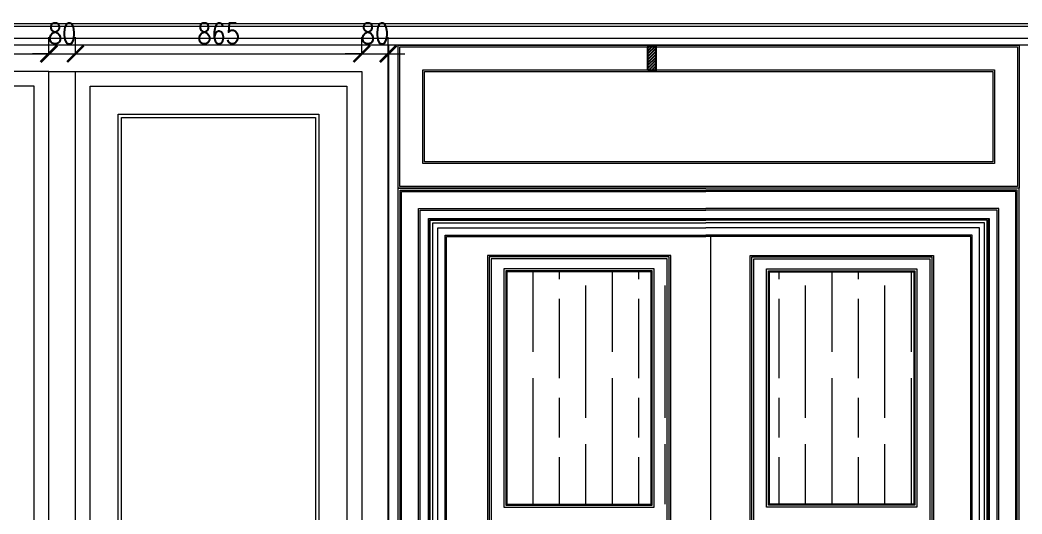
# Model space of a CAD drawing. Header units: inches. Extents: x -20583 to 399182, y -24453 to 525552.
# Drawn here: x 41901 to 44933, y 34638 to 36135 of the extents above; entities that cross this region are included whole.
import ezdxf

# ---------------------------------------------------------------- set-up
doc = ezdxf.new("R2010")
doc.units = ezdxf.units.IN
doc.header["$LTSCALE"] = 1000
doc.header["$MEASUREMENT"] = 0
doc.header["$PDMODE"] = 35
doc.linetypes.add('HIDDEN2', pattern=[0.1875, 0.125, -0.0625])
for name, color, linetype in [('8', 8, 'Continuous'), ('Layer3', 3, 'Continuous'), ('Layer7', 8, 'Continuous'), ('WOOD', 23, 'Continuous'), ('WOOD 01', 34, 'Continuous'), ('WOOD 02', 32, 'Continuous')]:
    doc.layers.add(name, color=color, linetype=linetype)
for name, color, linetype, lineweight in [('DIM 2', 3, 'Continuous', 18), ('GRC', 41, 'Continuous', 0), ('Wood treillis', 111, 'Continuous', 0)]:
    doc.layers.add(name, color=color, linetype=linetype, lineweight=lineweight)
doc.styles.add('ZZ-Dim All', font='romans.shx', dxfattribs={"width": 0.8})
doc.dimstyles.new('DIM-100', dxfattribs={"dimscale": 50, "dimtxt": 1.25, "dimasz": 1, "dimexe": 1, "dimexo": 1, "dimgap": 0.6, "dimtad": 1, "dimdec": 0, "dimrnd": 5, "dimdsep": 46, "dimtxsty": 'ZZ-Dim All', "dimblk1": 'ARCHTICK', "dimblk2": 'ARCHTICK', "dimsah": 1, "dimcen": 1, "dimdle": 1, "dimclrd": 256, "dimclre": 8, "dimclrt": 256, "dimazin": 2, "dimtfac": 1, "dimtdec": 0, "dimtix": 1, "dimtmove": 2, "dimatfit": 2, "dimfxl": 0.1, "dimtolj": 1, "dimtzin": 0, "dimlwd": -1, "dimlwe": -1, "dimarcsym": 0})

# ---------------------------------------------------------------- blocks, each defined once
blk = doc.blocks.new('WD-13 NEW')
at = {"layer": '8', "lineweight": 0}
h = blk.add_hatch(dxfattribs=at)
h.set_pattern_fill('GOST_WOOD', color=256, scale=40)
h.set_pattern_definition([(90, (407801.27, 111449.9), (-240, -1e-14), [400, -80]), (90, (407721.27, 111369.9), (-240, -1e-14), [240, -60, 120, -60]), (90, (407641.27, 111249.9), (-240, -1e-14), [400, -80])])
h.paths.add_polyline_path([(371748.9, 111700.9), (372240.9, 111700.9), (372240.9, 110996.9), (371748.9, 110996.9)])
h = blk.add_hatch(dxfattribs=at)
h.set_pattern_fill('GOST_WOOD', color=256, scale=40)
h.set_pattern_definition([(90, (407746.27, 111449.9), (-240, -1e-14), [400, -80]), (90, (407666.27, 111369.9), (-240, -1e-14), [240, -60, 120, -60]), (90, (407586.27, 111249.9), (-240, -1e-14), [400, -80])])
h.paths.add_polyline_path([(373035.9, 111700.9), (372543.9, 111700.9), (372543.9, 110996.9), (373035.9, 110996.9)])
at = {"layer": 'Layer7', "linetype": 'HIDDEN2', "lineweight": 0, "ltscale": 30}
blk.add_lwpolyline([(373273.5, 109262.9), (373273.5, 111862.9), (371576.5, 111862.9), (371576.5, 109262.9)], dxfattribs=at)
at = {"layer": 'WOOD', "lineweight": 0}
for points in [[(371485.2, 109462.9), (371485.2, 111954.2), (372433.5, 111954.2)], [(371491.2, 109462.9), (371491.2, 111948.2), (372433.5, 111948.2)], [(371495.6, 109462.9), (371495.6, 111943.8), (372433.5, 111943.8)], [(373364.9, 109462.9), (373364.9, 111954.2), (372433.5, 111954.2)], [(373358.9, 109462.9), (373358.9, 111948.2), (372433.5, 111948.2)], [(373354.5, 109462.9), (373354.5, 111943.8), (372433.5, 111943.8)], [(371546.7, 109462.9), (371546.7, 111892.7), (372433.5, 111892.7)], [(371551.7, 109462.9), (371551.7, 111887.7), (372433.5, 111887.7)], [(373303.4, 109462.9), (373303.4, 111892.7), (372433.5, 111892.7)], [(373298.4, 109462.9), (373298.4, 111887.7), (372433.5, 111887.7)], [(371578.2, 109462.9), (371578.2, 111861.2), (372433.5, 111861.2)], [(371582.2, 109462.9), (371582.2, 111857.2), (372433.5, 111857.2)], [(373271.9, 109462.9), (373271.9, 111861.2), (372433.5, 111861.2)], [(373267.9, 109462.9), (373267.9, 111857.2), (372433.5, 111857.2)], [(371590.2, 109462.9), (371590.2, 111849.2), (372433.5, 111849.2)], [(371605.2, 109462.9), (371605.2, 111834.2), (372433.5, 111834.2)], [(373259.9, 109462.9), (373259.9, 111849.2), (372433.5, 111849.2)], [(373244.9, 109462.9), (373244.9, 111834.2), (372433.5, 111834.2)], [(371627.6, 109262.9), (371627.6, 111811.9), (372433.5, 111811.9)], [(371631.5, 109262.9), (371631.5, 111807.9), (372433.5, 111807.9)], [(372419.9, 111807.9), (372419.9, 109262.9)], [(373222.5, 109262.9), (373222.5, 111811.9), (372433.5, 111811.9)], [(373218.5, 109262.9), (373218.5, 111807.9), (372433.5, 111807.9)]]:
    blk.add_lwpolyline(points, dxfattribs=at)
for points in [[(371744.9, 109460.9), (372299.9, 109460.9), (372299.9, 111750.9), (371744.9, 111750.9)], [(371749.9, 109465.9), (372294.9, 109465.9), (372294.9, 111745.9), (371749.9, 111745.9)], [(371755.9, 109471.9), (372288.9, 109471.9), (372288.9, 111739.9), (371755.9, 111739.9)], [(373094.9, 109460.9), (372539.9, 109460.9), (372539.9, 111750.9), (373094.9, 111750.9)], [(373089.9, 109465.9), (372544.9, 109465.9), (372544.9, 111745.9), (373089.9, 111745.9)], [(373083.9, 109471.9), (372550.9, 109471.9), (372550.9, 111739.9), (373083.9, 111739.9)], [(372249.9, 110987.9), (372249.9, 111709.9), (371794.9, 111709.9), (371794.9, 110987.9)], [(372243.9, 110993.9), (372243.9, 111703.9), (371800.9, 111703.9), (371800.9, 110993.9)], [(372240.9, 110996.9), (372240.9, 111700.9), (371803.9, 111700.9), (371803.9, 110996.9)], [(372589.9, 110987.9), (372589.9, 111709.9), (373044.9, 111709.9), (373044.9, 110987.9)], [(372595.9, 110993.9), (372595.9, 111703.9), (373038.9, 111703.9), (373038.9, 110993.9)], [(372598.9, 110996.9), (372598.9, 111700.9), (373035.9, 111700.9), (373035.9, 110996.9)]]:
    blk.add_lwpolyline(points, close=True, dxfattribs=at)
blk = doc.blocks.new('_ARCHTICK')
at = {"color": 0, "linetype": 'ByBlock', "const_width": 0.15}
blk.add_lwpolyline([(-0.5, -0.5), (0.5, 0.5)], dxfattribs=at)
blk = doc.blocks.new('*D301')
at = {"layer": 'Defpoints', "color": 0, "transparency": 16777216}
for p in [(41988.6, 36032.5), (40666.9, 35978.9, 0), (41988.6, 35978.9, 0)]:
    blk.add_point(p, dxfattribs=at)
at = {"layer": 'Wood treillis', "color": 8, "linetype": 'HIDDEN2', "transparency": 16777216}
for p, q in [((40666.9, 36028.9), (40666.9, 36082.5)), ((41988.6, 36028.9), (41988.6, 36082.5))]:
    blk.add_line(p, q, dxfattribs=at)
at = {"layer": 'Wood treillis', "transparency": 16777216}
blk.add_line((40616.9, 36032.5), (42038.6, 36032.5), dxfattribs=at)
at = {"layer": 'Wood treillis', "transparency": 16777216, "xscale": 50, "yscale": 50, "zscale": 50, "rotation": 180}
blk.add_blockref('_ARCHTICK', (40666.9, 36032.5), dxfattribs=at)
at = {"layer": 'Wood treillis', "transparency": 16777216, "xscale": 50, "yscale": 50, "zscale": 50}
blk.add_blockref('_ARCHTICK', (41988.6, 36032.5), dxfattribs=at)
at = {"layer": 'Wood treillis', "transparency": 16777216, "insert": (41327.7, 36093.7), "char_height": 62.5, "attachment_point": 5, "style": 'ZZ-Dim All'}
blk.add_mtext('\\A1;1320', dxfattribs=at)
blk = doc.blocks.new('*D302')
at = {"layer": 'Defpoints', "color": 0, "transparency": 16777216}
for p in [(42068.6, 36032.5), (41988.6, 35978.9, 0), (42068.6, 35978.9, 0)]:
    blk.add_point(p, dxfattribs=at)
at = {"layer": 'Wood treillis', "color": 8, "linetype": 'HIDDEN2', "transparency": 16777216}
for p, q in [((41988.6, 36028.9), (41988.6, 36082.5)), ((42068.6, 36028.9), (42068.6, 36082.5))]:
    blk.add_line(p, q, dxfattribs=at)
at = {"layer": 'Wood treillis', "transparency": 16777216}
for p, q in [((41988.6, 36032.5), (41938.6, 36032.5)), ((41988.6, 36032.5), (42068.6, 36032.5)), ((42068.6, 36032.5), (42118.6, 36032.5))]:
    blk.add_line(p, q, dxfattribs=at)
at = {"layer": 'Wood treillis', "transparency": 16777216, "xscale": 50, "yscale": 50, "zscale": 50}
blk.add_blockref('_ARCHTICK', (41988.6, 36032.5), dxfattribs=at)
at = {"layer": 'Wood treillis', "transparency": 16777216, "xscale": 50, "yscale": 50, "zscale": 50, "rotation": 180}
blk.add_blockref('_ARCHTICK', (42068.6, 36032.5), dxfattribs=at)
at = {"layer": 'Wood treillis', "transparency": 16777216, "insert": (42028.6, 36093.7), "char_height": 62.5, "attachment_point": 5, "style": 'ZZ-Dim All'}
blk.add_mtext('\\A1;80', dxfattribs=at)
blk = doc.blocks.new('*D303')
at = {"layer": 'Defpoints', "color": 0, "transparency": 16777216}
for p in [(42935.2, 36032.5), (42068.6, 35978.9, 0), (42935.2, 35978.9, 0)]:
    blk.add_point(p, dxfattribs=at)
at = {"layer": 'Wood treillis', "color": 8, "linetype": 'HIDDEN2', "transparency": 16777216}
for p, q in [((42068.6, 36028.9), (42068.6, 36082.5)), ((42935.2, 36028.9), (42935.2, 36082.5))]:
    blk.add_line(p, q, dxfattribs=at)
at = {"layer": 'Wood treillis', "transparency": 16777216}
blk.add_line((42018.6, 36032.5), (42985.2, 36032.5), dxfattribs=at)
at = {"layer": 'Wood treillis', "transparency": 16777216, "xscale": 50, "yscale": 50, "zscale": 50, "rotation": 180}
blk.add_blockref('_ARCHTICK', (42068.6, 36032.5), dxfattribs=at)
at = {"layer": 'Wood treillis', "transparency": 16777216, "xscale": 50, "yscale": 50, "zscale": 50}
blk.add_blockref('_ARCHTICK', (42935.2, 36032.5), dxfattribs=at)
at = {"layer": 'Wood treillis', "transparency": 16777216, "insert": (42501.9, 36093.7), "char_height": 62.5, "attachment_point": 5, "style": 'ZZ-Dim All'}
blk.add_mtext('\\A1;865', dxfattribs=at)
blk = doc.blocks.new('*D304')
at = {"layer": 'Defpoints', "color": 0, "transparency": 16777216}
for p in [(43015.2, 36032.5), (42935.2, 35978.9, 0), (43015.2, 35978.9, 0)]:
    blk.add_point(p, dxfattribs=at)
at = {"layer": 'Wood treillis', "color": 8, "linetype": 'HIDDEN2', "transparency": 16777216}
for p, q in [((42935.2, 36028.9), (42935.2, 36082.5)), ((43015.2, 36028.9), (43015.2, 36082.5))]:
    blk.add_line(p, q, dxfattribs=at)
at = {"layer": 'Wood treillis', "transparency": 16777216}
for p, q in [((42935.2, 36032.5), (42885.2, 36032.5)), ((42935.2, 36032.5), (43015.2, 36032.5)), ((43015.2, 36032.5), (43065.2, 36032.5))]:
    blk.add_line(p, q, dxfattribs=at)
at = {"layer": 'Wood treillis', "transparency": 16777216, "xscale": 50, "yscale": 50, "zscale": 50}
blk.add_blockref('_ARCHTICK', (42935.2, 36032.5), dxfattribs=at)
at = {"layer": 'Wood treillis', "transparency": 16777216, "xscale": 50, "yscale": 50, "zscale": 50, "rotation": 180}
blk.add_blockref('_ARCHTICK', (43015.2, 36032.5), dxfattribs=at)
at = {"layer": 'Wood treillis', "transparency": 16777216, "insert": (42975.2, 36093.7), "char_height": 62.5, "attachment_point": 5, "style": 'ZZ-Dim All'}
blk.add_mtext('\\A1;80', dxfattribs=at)

msp = doc.modelspace()

# ---------------------------------------------------------------- hatches: boundary and pattern name
at = {"layer": 'WOOD 02'}
h = msp.add_hatch(dxfattribs=at)
h.set_pattern_fill('ANSI31', color=256, scale=50, angle=-90, style=0)
h.set_pattern_definition([(225, (23146.0495, 54693.316), (-4.4194174, 4.4194174), [])])
edge = h.paths.add_edge_path()
edge.add_line((43804.9, 36058.9), (43824.9, 36058.9))
edge.add_line((43824.9, 36058.9), (43824.9, 35978.9))
edge.add_line((43824.9, 35978.9), (43804.9, 35978.9))
edge.add_arc((43798.3, 35977.7), 6.68, 10.0461, 67.294)
edge.add_arc((116476.8, 36019.3), 72676, 179.972782, 180.027968, ccw=False)
edge.add_arc((43798.3, 36060), 6.68, 292.7041, 349.9494)

# ---------------------------------------------------------------- linework, layer by layer
at = {"layer": 'GRC', "lineweight": 0}
for p, q in [((49215.9, 36114.9, 0), (39934.1, 36114.9, 0)), ((49215.9, 36123.5, 0), (39939, 36123.5, 0)), ((49249.8, 36058.9, 0), (39900.2, 36058.9, 0)), ((49228, 36078.7, 0), (39922.1, 36078.7, 0))]:
    msp.add_line(p, q, dxfattribs=at)
at = {"layer": 'GRC', "lineweight": 0, "elevation": 0}
for points in [[(41988.6, 35978.9), (40666.9, 35978.9), (40666.9, 33193.9), (41988.6, 33193.9)], [(42935.2, 33193.6), (42068.6, 33193.9), (42068.6, 35978.9), (42935.2, 35978.9)], [(41943.6, 35933.9), (40711.9, 35933.9), (40711.9, 33238.9), (41943.6, 33238.9)], [(42890.2, 33238.9), (42113.6, 33238.9), (42113.6, 35933.9), (42890.2, 35933.9)], [(42805.5, 33323.7), (42198.4, 33323.7), (42198.4, 35849.1), (42805.5, 35849.1)], [(42795.5, 33333.7), (42208.4, 33333.7), (42208.4, 35839.1), (42795.5, 35839.1)]]:
    msp.add_lwpolyline(points, close=True, dxfattribs=at)
at = {"layer": 'Layer3', "elevation": 0}
msp.add_lwpolyline([(43015.2, 36058.9), (43015.2, 33113.9)], dxfattribs=at)
at = {"layer": 'WOOD 01', "lineweight": 0, "ltscale": 500, "elevation": 0}
for points in [[(44925, 35625.2), (43045.4, 35625.2), (43045.4, 36058.9), (44925, 36058.9)], [(44920, 35630.2), (43050.4, 35630.2), (43050.4, 36053.9), (44920, 36053.9)], [(44850, 35700.2), (43120.4, 35700.2), (43120.4, 35983.9), (44850, 35983.9)], [(44845, 35705.2), (43125.4, 35705.2), (43125.4, 35978.9), (44845, 35978.9)]]:
    msp.add_lwpolyline(points, close=True, dxfattribs=at)
at = {"layer": 'WOOD 02', "elevation": 0}
msp.add_lwpolyline([(43804.9, 36058.9), (43824.9, 36058.9), (43824.9, 35978.9), (43804.9, 35978.9, 0.255119), (43800.9, 35983.9, -0.000241), (43800.9, 36053.9, 0.255107), (43804.9, 36058.9, 733213518732.135864)], format="xyb", dxfattribs=at)
at = {"layer": 'Wood treillis', "color": 1}
msp.add_line((41988.6, 35978.9, 0), (42068.6, 35978.9, 0), dxfattribs=at)

# ---------------------------------------------------------------- block references
at = {"layer": 'DIM 2', "xscale": -1, "rotation": 359.9999999999999}
msp.add_blockref('WD-13 NEW', (416410.3, -76329, 0), dxfattribs=at)

# ---------------------------------------------------------------- dimensions: what is measured, and where the dimension line sits
at = {"layer": 'Wood treillis', "color": 1}
for base, p1, p2, picture, middle in [((41988.6, 36032.5), (40666.9, 35978.9, 0), (41988.6, 35978.9, 0), '*D301', (41327.7, 36093.7)), ((42068.6, 36032.5), (41988.6, 35978.9, 0), (42068.6, 35978.9, 0), '*D302', (42028.6, 36093.7)), ((42935.2, 36032.5), (42068.6, 35978.9, 0), (42935.2, 35978.9, 0), '*D303', (42501.9, 36093.7)), ((43015.2, 36032.5), (42935.2, 35978.9, 0), (43015.2, 35978.9, 0), '*D304', (42975.2, 36093.7))]:
    dim = msp.add_linear_dim(base=base, p1=p1, p2=p2, dimstyle='DIM-100', dxfattribs=at)
    dim.commit()
    dim.dimension.update_dxf_attribs({"geometry": picture, "text_midpoint": middle})

doc.saveas('drawing.dxf')
